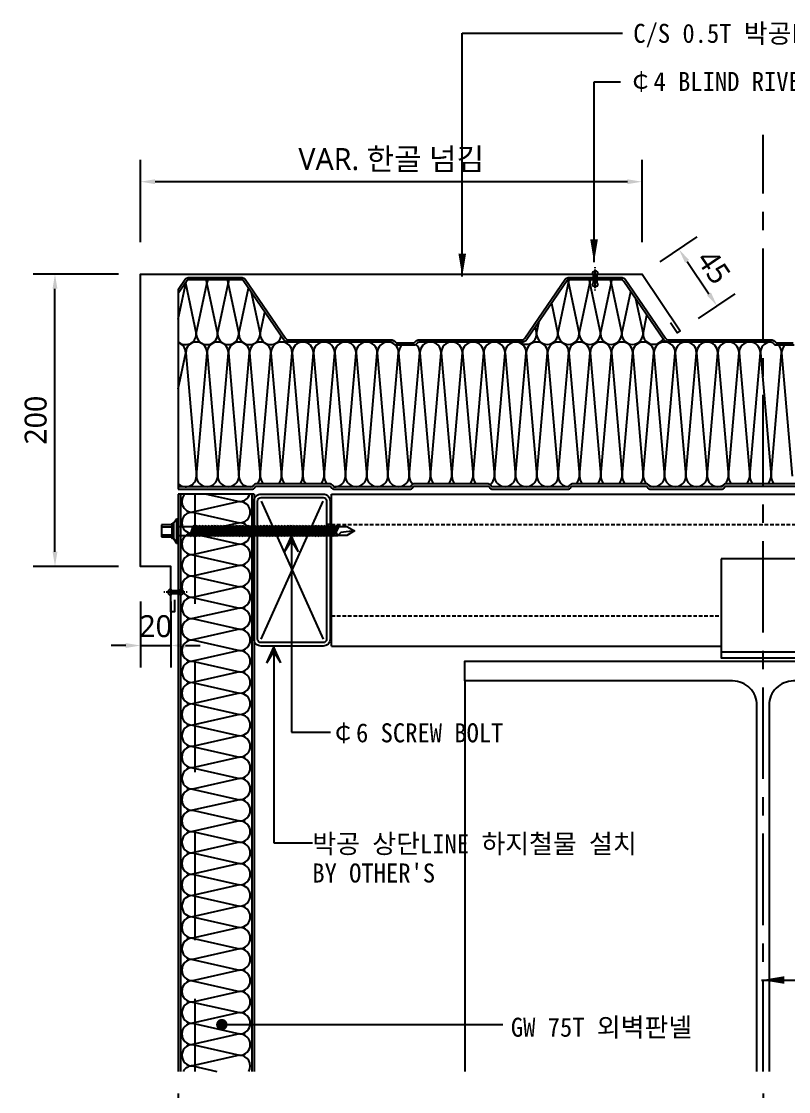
# Model space of a CAD drawing. Header units: millimetres. Extents: x 50863 to 79787, y -43062 to -37468.
# Drawn here: x 66841 to 67366, y -38974 to -38243 of the extents above; entities that cross this region are included whole.
import ezdxf

# ---------------------------------------------------------------- set-up
doc = ezdxf.new("R2010")
doc.units = ezdxf.units.MM
doc.header["$LTSCALE"] = 50
for name, pattern in [('CENTER', [2, 1.25, -0.25, 0.25, -0.25]), ('HID', [2.3, 1.5, -0.8]), ('HIDDEN', [0.375, 0.25, -0.125])]:
    doc.linetypes.add(name, pattern=pattern)
for name, color, linetype in [('150', 1, 'CENTER'), ('3', 3, 'Continuous'), ('4', 4, 'Continuous'), ('DIM', 7, 'Continuous'), ('ELE-1', 6, 'Continuous'), ('ELE-2', 7, 'Continuous'), ('HAT', 5, 'Continuous'), ('LAN', 1, 'Continuous'), ('SCREW', 7, 'Continuous'), ('STEEL', 8, 'Continuous'), ('TEXT', 3, 'Continuous'), ('지시선', 7, 'Continuous')]:
    doc.layers.add(name, color=color, linetype=linetype)
doc.styles.get("Standard").update_dxf_attribs({"font": 'txt.shx'})
doc.styles.add('나눔고딕 7', font='')
doc.styles.add('돋움체', font='')
doc.styles.get('나눔고딕 7').set_extended_font_data('NanumGothic')
doc.styles.get('돋움체').set_extended_font_data('DotumChe')
doc.dimstyles.get("Standard").update_dxf_attribs({"dimtxt": 3, "dimasz": 3, "dimexe": 1.25, "dimexo": 3, "dimgap": 1, "dimtad": 1, "dimdec": 0, "dimzin": 1, "dimdsep": 46, "dimlunit": 6, "dimtxsty": 'Standard', "dimcen": 2.5, "dimadec": 0, "dimazin": 0, "dimtfac": 1, "dimtdec": 0, "dimtix": 1, "dimtmove": 2, "dimatfit": 3, "dimfxl": 0, "dimtolj": 1, "dimtzin": 1, "dimarcsym": 0})

# ---------------------------------------------------------------- blocks, each defined once
blk = doc.blocks.new('*D147')
at = {"layer": '3', "color": 7, "linetype": 'Continuous', "lineweight": -2, "ltscale": 1000}
for p, q in [((67278.16, -38406.84), (67303.34, -38389.85)), ((67304.32, -38445.63), (67329.51, -38428.64))]:
    blk.add_line(p, q, dxfattribs=at)
at = {"layer": '3', "color": 0, "linetype": 'Continuous', "lineweight": -2, "ltscale": 1000}
blk.add_line((67296.5, -38406.53), (67311.48, -38428.74), dxfattribs=at)
at = {"layer": '3', "color": 0}
for points in [[(67297.88, -38405.6), (67295.12, -38407.46), (67290.91, -38398.24)], [(67310.1, -38429.67), (67312.86, -38427.81), (67317.07, -38437.03)]]:
    blk.add_solid(points, dxfattribs=at)
at = {"layer": 'Defpoints', "color": 0}
for p in [(67265.72, -38415.23), (67317.07, -38437.03), (67291.88, -38454.02)]:
    blk.add_point(p, dxfattribs=at)
at = {"layer": '3', "color": 3, "insert": (67314.83, -38410.32), "char_height": 15, "attachment_point": 5, "rotation": 304, "style": '나눔고딕 7'}
blk.add_mtext('\\A1;45', dxfattribs=at)
blk = doc.blocks.new('*D148')
at = {"layer": '3', "color": 7, "linetype": 'Continuous', "lineweight": -2, "ltscale": 1000}
for p, q in [((66922.61, -38393.43), (66922.61, -38337.09)), ((67265.72, -38393.43), (67265.72, -38337.09))]:
    blk.add_line(p, q, dxfattribs=at)
at = {"layer": '3', "color": 0, "linetype": 'Continuous', "lineweight": -2, "ltscale": 1000}
blk.add_line((67255.72, -38352.09), (66932.61, -38352.09), dxfattribs=at)
at = {"layer": '3', "color": 0}
for points in [[(66932.61, -38350.43), (66932.61, -38353.76), (66922.61, -38352.09)], [(67255.72, -38353.76), (67255.72, -38350.43), (67265.72, -38352.09)]]:
    blk.add_solid(points, dxfattribs=at)
at = {"layer": 'Defpoints', "color": 0}
for p in [(66922.61, -38352.09), (66922.61, -38408.43), (67265.72, -38408.43)]:
    blk.add_point(p, dxfattribs=at)
at = {"layer": '3', "color": 3, "insert": (67094.17, -38337.27), "char_height": 15, "attachment_point": 5, "style": '나눔고딕 7'}
blk.add_mtext('\\A1;VAR. 한골 넘김', dxfattribs=at)
blk = doc.blocks.new('*D149')
at = {"layer": '3', "color": 7, "linetype": 'Continuous', "lineweight": -2, "ltscale": 1000}
for p, q in [((66922.61, -38639.07), (66922.61, -38684.12)), ((66943.41, -38639.07), (66943.41, -38684.12))]:
    blk.add_line(p, q, dxfattribs=at)
at = {"layer": '3', "color": 0, "linetype": 'Continuous', "lineweight": -2, "ltscale": 1000}
for p, q in [((66912.61, -38669.12), (66902.61, -38669.12)), ((66922.61, -38669.12), (66943.41, -38669.12)), ((66953.41, -38669.12), (66963.41, -38669.12))]:
    blk.add_line(p, q, dxfattribs=at)
at = {"layer": '3', "color": 0}
for points in [[(66912.61, -38670.78), (66912.61, -38667.45), (66922.61, -38669.12)], [(66953.41, -38667.45), (66953.41, -38670.78), (66943.41, -38669.12)]]:
    blk.add_solid(points, dxfattribs=at)
at = {"layer": 'Defpoints', "color": 0}
for p in [(66922.61, -38624.07), (66943.41, -38624.07), (66943.41, -38669.12)]:
    blk.add_point(p, dxfattribs=at)
at = {"layer": '3', "color": 3, "insert": (66933.01, -38655.98), "char_height": 15, "attachment_point": 5, "style": '나눔고딕 7'}
blk.add_mtext('\\A1;20', dxfattribs=at)
blk = doc.blocks.new('A$C60F71D19')
at = {"layer": '3'}
for p, q in [((0, 2), (0.5, 2)), ((1.5, 2), (13.7, 2)), ((4.5, 4), (4.5, 3)), ((4.5, 3), (10.7, 3)), ((4.5, 1), (4.5, 0)), ((10.7, 1), (4.5, 1)), ((10.7, 3), (10.7, 4)), ((10.7, 0), (10.7, 1)), ((14.7, 2), (15.2, 2))]:
    blk.add_line(p, q, dxfattribs=at)
for centre, start, end in [((4.5, 2), 90, 270), ((10.7, 2), 270, 90)]:
    blk.add_arc(centre, 2, start, end, dxfattribs=at)
blk = doc.blocks.new('S7')
at = {"layer": 'SCREW'}
for p, q in [((-127.68, 27.29), (-125.68, 30.29)), ((-125.68, 30.29), (-125.68, 14.29)), ((-125.68, 30.29), (-124.68, 30.29)), ((-124.68, 30.29), (-124.68, 14.29)), ((-128.68, 26.29), (-135.68, 26.29)), ((-135.68, 26.29), (-135.68, 18.29)), ((-128.68, 24.79), (-135.68, 24.79)), ((-124.68, 25.29), (-114.99, 25.29)), ((-114.99, 25.29), (-117.02, 19.29)), ((-114.21, 26.04), (-116.67, 18.74)), ((-113.93, 25.29), (-115.96, 19.29)), ((-112.99, 25.29), (-115.02, 19.29)), ((-114.99, 25.29), (-114.21, 26.04)), ((-112.21, 26.04), (-114.67, 18.74)), ((-114.21, 26.04), (-113.93, 25.29)), ((-111.93, 25.29), (-113.96, 19.29)), ((-113.93, 25.29), (-112.99, 25.29)), ((-110.99, 25.29), (-113.02, 19.29)), ((-112.99, 25.29), (-112.21, 26.04)), ((-110.21, 26.04), (-112.67, 18.74)), ((-112.21, 26.04), (-111.93, 25.29)), ((-109.93, 25.29), (-111.96, 19.29)), ((-111.93, 25.29), (-110.99, 25.29)), ((-108.99, 25.29), (-111.02, 19.29)), ((-110.99, 25.29), (-110.21, 26.04)), ((-108.21, 26.04), (-110.67, 18.74)), ((-110.21, 26.04), (-109.93, 25.29)), ((-107.93, 25.29), (-109.96, 19.29)), ((-109.93, 25.29), (-108.99, 25.29)), ((-106.99, 25.29), (-109.02, 19.29)), ((-108.99, 25.29), (-108.21, 26.04)), ((-106.21, 26.04), (-108.67, 18.74)), ((-108.21, 26.04), (-107.93, 25.29)), ((-105.93, 25.29), (-107.96, 19.29)), ((-107.93, 25.29), (-106.99, 25.29)), ((-104.99, 25.29), (-107.02, 19.29)), ((-106.99, 25.29), (-106.21, 26.04)), ((-104.21, 26.04), (-106.67, 18.74)), ((-106.21, 26.04), (-105.93, 25.29)), ((-103.93, 25.29), (-105.96, 19.29)), ((-105.93, 25.29), (-104.99, 25.29)), ((-102.99, 25.29), (-105.02, 19.29)), ((-104.99, 25.29), (-104.21, 26.04)), ((-102.21, 26.04), (-104.67, 18.74)), ((-104.21, 26.04), (-103.93, 25.29)), ((-101.93, 25.29), (-103.96, 19.29)), ((-103.93, 25.29), (-102.99, 25.29)), ((-100.99, 25.29), (-103.02, 19.29)), ((-102.99, 25.29), (-102.21, 26.04)), ((-100.21, 26.04), (-102.67, 18.74)), ((-102.21, 26.04), (-101.93, 25.29)), ((-99.93, 25.29), (-101.96, 19.29)), ((-101.93, 25.29), (-100.99, 25.29)), ((-98.99, 25.29), (-101.02, 19.29)), ((-100.99, 25.29), (-100.21, 26.04)), ((-98.21, 26.04), (-100.67, 18.74)), ((-100.21, 26.04), (-99.93, 25.29)), ((-97.93, 25.29), (-99.96, 19.29)), ((-99.93, 25.29), (-98.99, 25.29)), ((-96.99, 25.29), (-99.02, 19.29)), ((-98.99, 25.29), (-98.21, 26.04)), ((-96.21, 26.04), (-98.67, 18.74)), ((-98.21, 26.04), (-97.93, 25.29)), ((-95.93, 25.29), (-97.96, 19.29)), ((-97.93, 25.29), (-96.99, 25.29)), ((-94.99, 25.29), (-97.02, 19.29)), ((-96.99, 25.29), (-96.21, 26.04)), ((-94.21, 26.04), (-96.67, 18.74)), ((-96.21, 26.04), (-95.93, 25.29)), ((-93.93, 25.29), (-95.96, 19.29)), ((-95.93, 25.29), (-94.99, 25.29)), ((-92.99, 25.29), (-95.02, 19.29)), ((-94.99, 25.29), (-94.21, 26.04)), ((-92.21, 26.04), (-94.67, 18.74)), ((-94.21, 26.04), (-93.93, 25.29)), ((-91.93, 25.29), (-93.96, 19.29)), ((-93.93, 25.29), (-92.99, 25.29)), ((-90.99, 25.29), (-93.02, 19.29)), ((-92.99, 25.29), (-92.21, 26.04)), ((-90.21, 26.04), (-92.67, 18.74)), ((-92.21, 26.04), (-91.93, 25.29)), ((-89.93, 25.29), (-91.96, 19.29)), ((-91.93, 25.29), (-90.99, 25.29)), ((-88.99, 25.29), (-91.02, 19.29)), ((-90.99, 25.29), (-90.21, 26.04)), ((-88.21, 26.04), (-90.67, 18.74)), ((-90.21, 26.04), (-89.93, 25.29)), ((-87.93, 25.29), (-89.96, 19.29)), ((-89.93, 25.29), (-88.99, 25.29)), ((-86.99, 25.29), (-89.02, 19.29)), ((-88.99, 25.29), (-88.21, 26.04)), ((-86.21, 26.04), (-88.67, 18.74)), ((-88.21, 26.04), (-87.93, 25.29)), ((-85.93, 25.29), (-87.96, 19.29)), ((-87.93, 25.29), (-86.99, 25.29)), ((-84.99, 25.29), (-87.02, 19.29)), ((-86.99, 25.29), (-86.21, 26.04)), ((-84.21, 26.04), (-86.67, 18.74)), ((-86.21, 26.04), (-85.93, 25.29)), ((-83.93, 25.29), (-85.96, 19.29)), ((-85.93, 25.29), (-84.99, 25.29)), ((-82.99, 25.29), (-85.02, 19.29)), ((-84.99, 25.29), (-84.21, 26.04)), ((-82.21, 26.04), (-84.67, 18.74)), ((-84.21, 26.04), (-83.93, 25.29)), ((-81.93, 25.29), (-83.96, 19.29)), ((-83.93, 25.29), (-82.99, 25.29)), ((-80.99, 25.29), (-83.02, 19.29)), ((-82.99, 25.29), (-82.21, 26.04)), ((-80.21, 26.04), (-82.67, 18.74)), ((-82.21, 26.04), (-81.93, 25.29)), ((-79.93, 25.29), (-81.96, 19.29)), ((-81.93, 25.29), (-80.99, 25.29)), ((-78.99, 25.29), (-81.02, 19.29)), ((-80.99, 25.29), (-80.21, 26.04)), ((-78.21, 26.04), (-80.67, 18.74)), ((-80.21, 26.04), (-79.93, 25.29)), ((-77.93, 25.29), (-79.96, 19.29)), ((-79.93, 25.29), (-78.99, 25.29)), ((-76.99, 25.29), (-79.02, 19.29)), ((-78.99, 25.29), (-78.21, 26.04)), ((-76.21, 26.04), (-78.67, 18.74)), ((-78.21, 26.04), (-77.93, 25.29)), ((-75.93, 25.29), (-77.96, 19.29)), ((-77.93, 25.29), (-76.99, 25.29)), ((-74.99, 25.29), (-77.02, 19.29)), ((-76.99, 25.29), (-76.21, 26.04)), ((-74.21, 26.04), (-76.67, 18.74)), ((-76.21, 26.04), (-75.93, 25.29)), ((-73.93, 25.29), (-75.96, 19.29)), ((-75.93, 25.29), (-74.99, 25.29)), ((-72.99, 25.29), (-75.02, 19.29)), ((-74.99, 25.29), (-74.21, 26.04)), ((-72.21, 26.04), (-74.67, 18.74)), ((-74.21, 26.04), (-73.93, 25.29)), ((-71.93, 25.29), (-73.96, 19.29)), ((-73.93, 25.29), (-72.99, 25.29)), ((-70.99, 25.29), (-73.02, 19.29)), ((-72.99, 25.29), (-72.21, 26.04)), ((-70.21, 26.04), (-72.67, 18.74)), ((-72.21, 26.04), (-71.93, 25.29)), ((-69.93, 25.29), (-71.96, 19.29)), ((-71.93, 25.29), (-70.99, 25.29)), ((-68.99, 25.29), (-71.02, 19.29)), ((-70.99, 25.29), (-70.21, 26.04)), ((-68.21, 26.04), (-70.67, 18.74)), ((-70.21, 26.04), (-69.93, 25.29)), ((-67.93, 25.29), (-69.96, 19.29)), ((-69.93, 25.29), (-68.99, 25.29)), ((-66.99, 25.29), (-69.02, 19.29)), ((-68.99, 25.29), (-68.21, 26.04)), ((-66.21, 26.04), (-68.67, 18.74)), ((-68.21, 26.04), (-67.93, 25.29)), ((-65.93, 25.29), (-67.96, 19.29)), ((-67.93, 25.29), (-66.99, 25.29)), ((-64.99, 25.29), (-67.02, 19.29)), ((-66.99, 25.29), (-66.21, 26.04)), ((-64.21, 26.04), (-66.67, 18.74)), ((-66.21, 26.04), (-65.93, 25.29)), ((-63.93, 25.29), (-65.96, 19.29)), ((-65.93, 25.29), (-64.99, 25.29)), ((-62.99, 25.29), (-65.02, 19.29)), ((-64.99, 25.29), (-64.21, 26.04)), ((-62.21, 26.04), (-64.67, 18.74)), ((-64.21, 26.04), (-63.93, 25.29)), ((-61.93, 25.29), (-63.96, 19.29)), ((-63.93, 25.29), (-62.99, 25.29)), ((-60.99, 25.29), (-63.02, 19.29)), ((-62.99, 25.29), (-62.21, 26.04)), ((-60.21, 26.04), (-62.67, 18.74)), ((-62.21, 26.04), (-61.93, 25.29)), ((-59.93, 25.29), (-61.96, 19.29)), ((-61.93, 25.29), (-60.99, 25.29)), ((-58.99, 25.29), (-61.02, 19.29)), ((-60.99, 25.29), (-60.21, 26.04)), ((-58.21, 26.04), (-60.67, 18.74)), ((-60.21, 26.04), (-59.93, 25.29)), ((-57.93, 25.29), (-59.96, 19.29)), ((-59.93, 25.29), (-58.99, 25.29)), ((-56.99, 25.29), (-59.02, 19.29)), ((-58.99, 25.29), (-58.21, 26.04)), ((-56.21, 26.04), (-58.67, 18.74)), ((-58.21, 26.04), (-57.93, 25.29)), ((-55.93, 25.29), (-57.96, 19.29)), ((-57.93, 25.29), (-56.99, 25.29)), ((-54.99, 25.29), (-57.02, 19.29)), ((-56.99, 25.29), (-56.21, 26.04)), ((-54.21, 26.04), (-56.67, 18.74)), ((-56.21, 26.04), (-55.93, 25.29)), ((-53.93, 25.29), (-55.96, 19.29)), ((-55.93, 25.29), (-54.99, 25.29)), ((-52.99, 25.29), (-55.02, 19.29)), ((-54.99, 25.29), (-54.21, 26.04)), ((-52.21, 26.04), (-54.67, 18.74)), ((-54.21, 26.04), (-53.93, 25.29)), ((-51.93, 25.29), (-53.96, 19.29)), ((-53.93, 25.29), (-52.99, 25.29)), ((-50.99, 25.29), (-53.02, 19.29)), ((-52.99, 25.29), (-52.21, 26.04)), ((-50.21, 26.04), (-52.67, 18.74)), ((-52.21, 26.04), (-51.93, 25.29)), ((-49.93, 25.29), (-51.96, 19.29)), ((-51.93, 25.29), (-50.99, 25.29)), ((-48.99, 25.29), (-51.02, 19.29)), ((-50.99, 25.29), (-50.21, 26.04)), ((-48.21, 26.04), (-50.67, 18.74)), ((-50.21, 26.04), (-49.93, 25.29)), ((-47.93, 25.29), (-49.96, 19.29)), ((-49.93, 25.29), (-48.99, 25.29)), ((-46.99, 25.29), (-49.02, 19.29)), ((-48.99, 25.29), (-48.21, 26.04)), ((-46.21, 26.04), (-48.67, 18.74)), ((-48.21, 26.04), (-47.93, 25.29)), ((-45.93, 25.29), (-47.96, 19.29)), ((-47.93, 25.29), (-46.99, 25.29)), ((-44.99, 25.29), (-47.02, 19.29)), ((-46.99, 25.29), (-46.21, 26.04)), ((-44.21, 26.04), (-46.67, 18.74)), ((-46.21, 26.04), (-45.93, 25.29)), ((-43.93, 25.29), (-45.96, 19.29)), ((-45.93, 25.29), (-44.99, 25.29)), ((-42.99, 25.29), (-45.02, 19.29)), ((-44.99, 25.29), (-44.21, 26.04)), ((-42.21, 26.04), (-44.67, 18.74)), ((-44.21, 26.04), (-43.93, 25.29)), ((-41.93, 25.29), (-43.96, 19.29)), ((-43.93, 25.29), (-42.99, 25.29)), ((-40.99, 25.29), (-43.02, 19.29)), ((-42.99, 25.29), (-42.21, 26.04)), ((-40.21, 26.04), (-42.67, 18.74)), ((-42.21, 26.04), (-41.93, 25.29)), ((-39.93, 25.29), (-41.96, 19.29)), ((-41.93, 25.29), (-40.99, 25.29)), ((-38.99, 25.29), (-41.02, 19.29)), ((-40.99, 25.29), (-40.21, 26.04)), ((-38.21, 26.04), (-40.67, 18.74)), ((-40.21, 26.04), (-39.93, 25.29)), ((-37.93, 25.29), (-39.96, 19.29)), ((-39.93, 25.29), (-38.99, 25.29)), ((-36.99, 25.29), (-39.02, 19.29)), ((-38.99, 25.29), (-38.21, 26.04)), ((-36.21, 26.04), (-38.67, 18.74)), ((-38.21, 26.04), (-37.93, 25.29)), ((-35.93, 25.29), (-37.96, 19.29)), ((-37.93, 25.29), (-36.99, 25.29)), ((-34.99, 25.29), (-37.02, 19.29)), ((-36.99, 25.29), (-36.21, 26.04)), ((-34.21, 26.04), (-36.67, 18.74)), ((-36.21, 26.04), (-35.93, 25.29)), ((-33.93, 25.29), (-35.96, 19.29)), ((-35.93, 25.29), (-34.99, 25.29)), ((-32.99, 25.29), (-35.02, 19.29)), ((-34.99, 25.29), (-34.21, 26.04)), ((-32.21, 26.04), (-34.67, 18.74)), ((-34.21, 26.04), (-33.93, 25.29)), ((-31.93, 25.29), (-33.96, 19.29)), ((-33.93, 25.29), (-32.99, 25.29)), ((-30.99, 25.29), (-33.02, 19.29)), ((-32.99, 25.29), (-32.21, 26.04)), ((-30.21, 26.04), (-32.67, 18.74)), ((-32.21, 26.04), (-31.93, 25.29)), ((-29.93, 25.29), (-31.96, 19.29)), ((-31.93, 25.29), (-30.99, 25.29)), ((-28.99, 25.29), (-31.02, 19.29)), ((-30.99, 25.29), (-30.21, 26.04)), ((-28.21, 26.04), (-30.67, 18.74)), ((-30.21, 26.04), (-29.93, 25.29)), ((-27.93, 25.29), (-29.96, 19.29)), ((-29.93, 25.29), (-28.99, 25.29)), ((-26.99, 25.29), (-29.02, 19.29)), ((-28.99, 25.29), (-28.21, 26.04)), ((-26.21, 26.04), (-28.67, 18.74)), ((-28.21, 26.04), (-27.93, 25.29)), ((-25.93, 25.29), (-27.96, 19.29)), ((-27.93, 25.29), (-26.99, 25.29)), ((-24.99, 25.29), (-27.02, 19.29)), ((-26.99, 25.29), (-26.21, 26.04)), ((-24.21, 26.04), (-26.67, 18.74)), ((-26.21, 26.04), (-25.93, 25.29)), ((-23.93, 25.29), (-25.96, 19.29)), ((-25.93, 25.29), (-24.99, 25.29)), ((-22.99, 25.29), (-25.02, 19.29)), ((-24.99, 25.29), (-24.21, 26.04)), ((-22.21, 26.04), (-24.67, 18.74)), ((-24.21, 26.04), (-23.93, 25.29)), ((-21.93, 25.29), (-23.96, 19.29)), ((-23.93, 25.29), (-22.99, 25.29)), ((-20.99, 25.29), (-23.02, 19.29)), ((-22.99, 25.29), (-22.21, 26.04)), ((-20.21, 26.04), (-22.67, 18.74)), ((-22.21, 26.04), (-21.93, 25.29)), ((-19.93, 25.29), (-21.96, 19.29)), ((-21.93, 25.29), (-20.99, 25.29)), ((-20.99, 25.29), (-20.21, 26.04)), ((-20.21, 26.04), (-19.93, 25.29)), ((-19.93, 25.29), (-18.68, 25.29)), ((-135.68, 19.79), (-128.68, 19.79)), ((-135.68, 18.29), (-128.68, 18.29)), ((-127.68, 17.29), (-125.68, 14.29)), ((-125.68, 14.29), (-124.68, 14.29)), ((-124.68, 19.29), (-117.02, 19.29)), ((-117.02, 19.29), (-116.67, 18.74)), ((-116.67, 18.74), (-115.96, 19.29)), ((-115.96, 19.29), (-115.02, 19.29)), ((-115.02, 19.29), (-114.67, 18.74)), ((-114.67, 18.74), (-113.96, 19.29)), ((-113.96, 19.29), (-113.02, 19.29)), ((-113.02, 19.29), (-112.67, 18.74)), ((-112.67, 18.74), (-111.96, 19.29)), ((-111.96, 19.29), (-111.02, 19.29)), ((-111.02, 19.29), (-110.67, 18.74)), ((-110.67, 18.74), (-109.96, 19.29)), ((-109.96, 19.29), (-109.02, 19.29)), ((-109.02, 19.29), (-108.67, 18.74)), ((-108.67, 18.74), (-107.96, 19.29)), ((-107.96, 19.29), (-107.02, 19.29)), ((-107.02, 19.29), (-106.67, 18.74)), ((-106.67, 18.74), (-105.96, 19.29)), ((-105.96, 19.29), (-105.02, 19.29)), ((-105.02, 19.29), (-104.67, 18.74)), ((-104.67, 18.74), (-103.96, 19.29)), ((-103.96, 19.29), (-103.02, 19.29)), ((-103.02, 19.29), (-102.67, 18.74)), ((-102.67, 18.74), (-101.96, 19.29)), ((-101.96, 19.29), (-101.02, 19.29)), ((-101.02, 19.29), (-100.67, 18.74)), ((-100.67, 18.74), (-99.96, 19.29)), ((-99.96, 19.29), (-99.02, 19.29)), ((-99.02, 19.29), (-98.67, 18.74)), ((-98.67, 18.74), (-97.96, 19.29)), ((-97.96, 19.29), (-97.02, 19.29)), ((-97.02, 19.29), (-96.67, 18.74)), ((-96.67, 18.74), (-95.96, 19.29)), ((-95.96, 19.29), (-95.02, 19.29)), ((-95.02, 19.29), (-94.67, 18.74)), ((-94.67, 18.74), (-93.96, 19.29)), ((-93.96, 19.29), (-93.02, 19.29)), ((-93.02, 19.29), (-92.67, 18.74)), ((-92.67, 18.74), (-91.96, 19.29)), ((-91.96, 19.29), (-91.02, 19.29)), ((-91.02, 19.29), (-90.67, 18.74)), ((-90.67, 18.74), (-89.96, 19.29)), ((-89.96, 19.29), (-89.02, 19.29)), ((-89.02, 19.29), (-88.67, 18.74)), ((-88.67, 18.74), (-87.96, 19.29)), ((-87.96, 19.29), (-87.02, 19.29)), ((-87.02, 19.29), (-86.67, 18.74)), ((-86.67, 18.74), (-85.96, 19.29)), ((-85.96, 19.29), (-85.02, 19.29)), ((-85.02, 19.29), (-84.67, 18.74)), ((-84.67, 18.74), (-83.96, 19.29)), ((-83.96, 19.29), (-83.02, 19.29)), ((-83.02, 19.29), (-82.67, 18.74)), ((-82.67, 18.74), (-81.96, 19.29)), ((-81.96, 19.29), (-81.02, 19.29)), ((-81.02, 19.29), (-80.67, 18.74)), ((-80.67, 18.74), (-79.96, 19.29)), ((-79.96, 19.29), (-79.02, 19.29)), ((-79.02, 19.29), (-78.67, 18.74)), ((-78.67, 18.74), (-77.96, 19.29)), ((-77.96, 19.29), (-77.02, 19.29)), ((-77.02, 19.29), (-76.67, 18.74)), ((-76.67, 18.74), (-75.96, 19.29)), ((-75.96, 19.29), (-75.02, 19.29)), ((-75.02, 19.29), (-74.67, 18.74)), ((-74.67, 18.74), (-73.96, 19.29)), ((-73.96, 19.29), (-73.02, 19.29)), ((-73.02, 19.29), (-72.67, 18.74)), ((-72.67, 18.74), (-71.96, 19.29)), ((-71.96, 19.29), (-71.02, 19.29)), ((-71.02, 19.29), (-70.67, 18.74)), ((-70.67, 18.74), (-69.96, 19.29)), ((-69.96, 19.29), (-69.02, 19.29)), ((-69.02, 19.29), (-68.67, 18.74)), ((-68.67, 18.74), (-67.96, 19.29)), ((-67.96, 19.29), (-67.02, 19.29)), ((-67.02, 19.29), (-66.67, 18.74)), ((-66.67, 18.74), (-65.96, 19.29)), ((-65.96, 19.29), (-65.02, 19.29)), ((-65.02, 19.29), (-64.67, 18.74)), ((-64.67, 18.74), (-63.96, 19.29)), ((-63.96, 19.29), (-63.02, 19.29)), ((-63.02, 19.29), (-62.67, 18.74)), ((-62.67, 18.74), (-61.96, 19.29)), ((-61.96, 19.29), (-61.02, 19.29)), ((-61.02, 19.29), (-60.67, 18.74)), ((-60.67, 18.74), (-59.96, 19.29)), ((-59.96, 19.29), (-59.02, 19.29)), ((-59.02, 19.29), (-58.67, 18.74)), ((-58.67, 18.74), (-57.96, 19.29)), ((-57.96, 19.29), (-57.02, 19.29)), ((-57.02, 19.29), (-56.67, 18.74)), ((-56.67, 18.74), (-55.96, 19.29)), ((-55.96, 19.29), (-55.02, 19.29)), ((-55.02, 19.29), (-54.67, 18.74)), ((-54.67, 18.74), (-53.96, 19.29)), ((-53.96, 19.29), (-53.02, 19.29)), ((-53.02, 19.29), (-52.67, 18.74)), ((-52.67, 18.74), (-51.96, 19.29)), ((-51.96, 19.29), (-51.02, 19.29)), ((-51.02, 19.29), (-50.67, 18.74)), ((-50.67, 18.74), (-49.96, 19.29)), ((-49.96, 19.29), (-49.02, 19.29)), ((-49.02, 19.29), (-48.67, 18.74)), ((-48.67, 18.74), (-47.96, 19.29)), ((-47.96, 19.29), (-47.02, 19.29)), ((-47.02, 19.29), (-46.67, 18.74)), ((-46.67, 18.74), (-45.96, 19.29)), ((-45.96, 19.29), (-45.02, 19.29)), ((-45.02, 19.29), (-44.67, 18.74)), ((-44.67, 18.74), (-43.96, 19.29)), ((-43.96, 19.29), (-43.02, 19.29)), ((-43.02, 19.29), (-42.67, 18.74)), ((-42.67, 18.74), (-41.96, 19.29)), ((-41.96, 19.29), (-41.02, 19.29)), ((-41.02, 19.29), (-40.67, 18.74)), ((-40.67, 18.74), (-39.96, 19.29)), ((-39.96, 19.29), (-39.02, 19.29)), ((-39.02, 19.29), (-38.67, 18.74)), ((-38.67, 18.74), (-37.96, 19.29)), ((-37.96, 19.29), (-37.02, 19.29)), ((-37.02, 19.29), (-36.67, 18.74)), ((-36.67, 18.74), (-35.96, 19.29)), ((-35.96, 19.29), (-35.02, 19.29)), ((-35.02, 19.29), (-34.67, 18.74)), ((-34.67, 18.74), (-33.96, 19.29)), ((-33.96, 19.29), (-33.02, 19.29)), ((-33.02, 19.29), (-32.67, 18.74)), ((-32.67, 18.74), (-31.96, 19.29)), ((-31.96, 19.29), (-31.02, 19.29)), ((-31.02, 19.29), (-30.67, 18.74)), ((-30.67, 18.74), (-29.96, 19.29)), ((-29.96, 19.29), (-29.02, 19.29)), ((-29.02, 19.29), (-28.67, 18.74)), ((-28.67, 18.74), (-27.96, 19.29)), ((-27.96, 19.29), (-27.02, 19.29)), ((-27.02, 19.29), (-26.67, 18.74)), ((-26.67, 18.74), (-25.96, 19.29)), ((-25.96, 19.29), (-25.02, 19.29)), ((-25.02, 19.29), (-24.67, 18.74)), ((-24.67, 18.74), (-23.96, 19.29)), ((-23.96, 19.29), (-23.02, 19.29)), ((-23.02, 19.29), (-22.67, 18.74)), ((-22.67, 18.74), (-21.96, 19.29)), ((-21.96, 19.29), (-19.68, 19.29))]:
    blk.add_line(p, q, dxfattribs=at)
blk.add_lwpolyline([(-128.68, 27.29), (-127.68, 27.29), (-127.68, 17.29), (-128.68, 17.29)], close=True, dxfattribs=at)
for points in [[(-8.68, 22.29), (-17.68, 21.29), (-19.68, 19.29), (-20.68, 21.29), (-18.68, 25.29)], [(-18.68, 25.29), (-13.68, 25.29), (-8.68, 22.29), (-13.68, 19.29), (-19.68, 19.29)]]:
    blk.add_lwpolyline(points, dxfattribs=at)
at = {"layer": 'SCREW', "color": 7}
blk.add_solid([(-125.68, 30.29), (-125.68, 14.29), (-124.68, 30.29), (-124.68, 14.29)], dxfattribs=at)
blk = doc.blocks.new('*D150')
at = {"layer": '3', "color": 7, "linetype": 'Continuous', "lineweight": -2, "ltscale": 1000}
for p, q in [((66907.61, -38415.23), (66849.16, -38415.23)), ((66907.61, -38614.99), (66849.16, -38614.99))]:
    blk.add_line(p, q, dxfattribs=at)
at = {"layer": '3', "color": 0, "linetype": 'Continuous', "lineweight": -2, "ltscale": 1000}
blk.add_line((66864.16, -38604.99), (66864.16, -38425.23), dxfattribs=at)
at = {"layer": '3', "color": 0}
for points in [[(66865.83, -38425.23), (66862.5, -38425.23), (66864.16, -38415.23)], [(66862.5, -38604.99), (66865.83, -38604.99), (66864.16, -38614.99)]]:
    blk.add_solid(points, dxfattribs=at)
at = {"layer": 'Defpoints', "color": 0}
for p in [(66864.16, -38415.23), (66922.61, -38415.23), (66922.61, -38614.99)]:
    blk.add_point(p, dxfattribs=at)
at = {"layer": '3', "color": 3, "insert": (66851.03, -38515.11), "char_height": 15, "attachment_point": 5, "rotation": 90, "style": '나눔고딕 7'}
blk.add_mtext('\\A1;200', dxfattribs=at)
blk = doc.blocks.new('*D151')
at = {"layer": '3', "color": 7, "linetype": 'Continuous', "lineweight": -2, "ltscale": 1000}
for p, q in [((66948.39, -38975.2), (66948.39, -39176.05)), ((67348.47, -38975.2), (67348.47, -39176.05))]:
    blk.add_line(p, q, dxfattribs=at)
at = {"layer": '3', "color": 0, "linetype": 'Continuous', "lineweight": -2, "ltscale": 1000}
blk.add_line((66958.39, -39161.05), (67338.47, -39161.05), dxfattribs=at)
at = {"layer": '3', "color": 0}
for points in [[(66958.39, -39159.38), (66958.39, -39162.71), (66948.39, -39161.05)], [(67338.47, -39162.71), (67338.47, -39159.38), (67348.47, -39161.05)]]:
    blk.add_solid(points, dxfattribs=at)
at = {"layer": 'Defpoints', "color": 0}
for p in [(66948.39, -38960.2), (67348.47, -38960.2), (67348.47, -39161.05)]:
    blk.add_point(p, dxfattribs=at)
at = {"layer": '3', "color": 3, "insert": (67148.43, -39147.93), "char_height": 15, "attachment_point": 5, "style": '나눔고딕 7'}
blk.add_mtext('\\A1;400', dxfattribs=at)

msp = doc.modelspace()

# ---------------------------------------------------------------- linework, layer by layer
at = {"layer": '150'}
msp.add_line((67348.47, -38960.2), (67348.47, -38320.07), dxfattribs=at)
at = {"layer": '3'}
for p, q in [((66948.39, -38425.76), (66948.39, -38562.16)), ((66948.39, -38565.56), (66948.39, -38960.2)), ((67000.38, -38565.56), (66948.39, -38565.56)), ((66949.95, -38565.56), (66949.95, -38960.2)), ((66998.82, -38565.56), (66998.82, -38960.2)), ((67000.38, -38565.56), (67000.38, -38960.2))]:
    msp.add_line(p, q, dxfattribs=at)
at = {"layer": '3', "linetype": 'HID'}
msp.add_line((66959.83, -38565.56), (66959.83, -38960.2), dxfattribs=at)
at = {"layer": '3'}
for points in [[(66948.39, -38425.76), (66953.18, -38418.75, -0.247798), (66955.33, -38417.62), (66992.09, -38417.62, -0.247798), (66994.24, -38418.75), (67021.8, -38459.11, 0.247798), (67023.95, -38460.25), (67094.71, -38460.25, -0.198912), (67095.81, -38460.7), (67096.98, -38461.87, 0.198912), (67098.08, -38462.33), (67109.27, -38462.33, 0.198912), (67110.37, -38461.87), (67111.53, -38460.7, -0.198912), (67112.64, -38460.25), (67183.4, -38460.25, 0.247798), (67185.55, -38459.11), (67213.11, -38418.75, -0.247798), (67215.26, -38417.62), (67252.02, -38417.62, -0.247798), (67254.17, -38418.75), (67281.73, -38459.11, 0.247798), (67283.88, -38460.25), (67354.64, -38460.25, -0.198912), (67355.74, -38460.7), (67356.91, -38461.87, 0.198912), (67358.01, -38462.33), (67369.2, -38462.33, 0.198912)], [(67369.84, -38463.89), (67357.37, -38463.89, -0.198912), (67356.26, -38463.43), (67355.1, -38462.26, 0.198912), (67354, -38461.81), (67283.88, -38461.81, -0.247798), (67280.44, -38459.99), (67253.34, -38420.31, 0.247798), (67251.2, -38419.18), (67215.26, -38419.18, 0.247798), (67214.4, -38419.63), (67186.83, -38459.99, -0.247798), (67183.4, -38461.81), (67113.28, -38461.81, 0.198912), (67112.18, -38462.26), (67111.01, -38463.43, -0.198912), (67109.91, -38463.89), (67097.44, -38463.89, -0.198912), (67096.33, -38463.43), (67095.17, -38462.26, 0.198912), (67094.06, -38461.81), (67023.95, -38461.81, -0.247798), (67020.51, -38459.99), (66992.95, -38419.63, 0.247798), (66992.09, -38419.18), (66955.33, -38419.18, 0.247798), (66954.47, -38419.63), (66948.39, -38428.52, -0.247798)], [(67107.32, -38560.6), (67054.82, -38560.6), (67054.19, -38559.76, 0.236068), (67051.7, -38558.52), (67002.31, -38558.52, 0.236068), (66999.81, -38559.76), (66999.19, -38560.6), (66948.39, -38560.6)], [(66948.39, -38562.16), (66999.19, -38562.16, 0.236068), (67000.44, -38561.53), (67001.06, -38560.7, -0.236068), (67002.31, -38560.08), (67051.7, -38560.08, -0.236068), (67052.94, -38560.7), (67053.57, -38561.53, 0.236068), (67054.82, -38562.16), (67107.32, -38562.16, 0.236068), (67108.57, -38561.53), (67109.19, -38560.7, -0.236068), (67110.44, -38560.08), (67159.83, -38560.08, -0.236068), (67161.08, -38560.7), (67161.7, -38561.53, 0.236068), (67162.95, -38562.16), (67215.45, -38562.16, 0.236068), (67216.7, -38561.53), (67217.32, -38560.7, -0.236068), (67218.57, -38560.08), (67267.96, -38560.08, -0.236068), (67269.21, -38560.7), (67269.83, -38561.53, 0.236068), (67271.08, -38562.16), (67320.45, -38562.16, 0.236068), (67321.7, -38561.53), (67322.32, -38560.7, -0.236068), (67323.57, -38560.08), (67372.96, -38560.08, -0.236068)], [(67372.96, -38558.52), (67323.57, -38558.52, 0.236068), (67321.07, -38559.76), (67320.45, -38560.6), (67271.08, -38560.6), (67270.45, -38559.76, 0.236068), (67267.96, -38558.52), (67218.57, -38558.52, 0.236068), (67216.08, -38559.76), (67215.61, -38560.39, -0.236068), (67215.19, -38560.6), (67162.95, -38560.6), (67162.32, -38559.76, 0.236068), (67159.83, -38558.52), (67110.44, -38558.52, 0.236068), (67107.95, -38559.76), (67107.32, -38560.6), (67107.95, -38559.76)]]:
    msp.add_lwpolyline(points, format="xyb", dxfattribs=at)
at = {"layer": '4'}
msp.add_lwpolyline([(66946, -38637.87), (66946, -38646.18), (66943.41, -38646.18), (66943.41, -38614.99), (66922.61, -38614.99), (66922.61, -38415.23), (67265.72, -38415.23), (67291.88, -38454.02), (67289.73, -38455.47), (67285.08, -38448.58)], dxfattribs=at)
at = {"layer": 'DIM'}
for p, q in [((67142.74, -38416.85), (67142.74, -38250.52)), ((67142.74, -38250.52), (67252.3, -38250.52)), ((67232.89, -38407.15), (67232.89, -38283.79)), ((67232.89, -38283.79), (67250.92, -38283.79)), ((67347.44, -38897.75), (67566.71, -38897.75)), ((66978.3, -38928.25), (67170.6, -38928.25))]:
    msp.add_line(p, q, dxfattribs=at)
at = {"layer": 'DIM', "flags": 128}
for points in [[(67232.89, -38407.15, 0, 5.2, 0), (67232.89, -38391.55, 0, 0, 0)], [(67142.74, -38416.85, 0, 5.2, 0), (67142.74, -38401.25, 0, 0, 0)], [(67347.44, -38897.75, 0, 5.2, 0), (67363.04, -38897.75, 0, 0, 0)]]:
    msp.add_lwpolyline(points, format="xyseb", dxfattribs=at)
at = {"layer": 'DIM', "const_width": 3.9, "flags": 128}
msp.add_lwpolyline([(66976.35, -38928.25, 1), (66980.24, -38928.25, 1)], format="xyb", close=True, dxfattribs=at)
at = {"layer": 'ELE-2'}
for p, q in [((67052.37, -38586.35), (67049.98, -38586.35)), ((67052.37, -38586.35), (67049.98, -38586.35)), ((67319.82, -38673.36), (67403, -38673.36)), ((67319.82, -38673.36), (67319.82, -38677.52)), ((67319.82, -38677.52), (67403, -38677.52))]:
    msp.add_line(p, q, dxfattribs=at)
for points in [[(67052.37, -38586.35), (67052.37, -38664.75, -0.414214), (67047.58, -38669.53), (67005.16, -38669.53, -0.414214), (67000.38, -38664.75), (67000.38, -38570.34, -0.414214), (67005.16, -38565.56), (67047.58, -38565.56, -0.414214), (67052.37, -38570.34), (67052.37, -38586.35)], [(67049.98, -38586.35), (67049.98, -38664.75, -0.414214), (67047.58, -38667.14), (67005.16, -38667.14, -0.414214), (67002.77, -38664.75), (67002.77, -38570.34, -0.414214), (67005.16, -38567.95), (67047.58, -38567.95, -0.414214), (67049.98, -38570.34), (67049.98, -38586.35)], [(67344.32, -38960.2), (67344.32, -38709.96, 0.414214), (67327.68, -38693.33), (67144.5, -38693.33), (67144.5, -38679.81), (67552.45, -38679.81), (67552.45, -38693.33), (67369.27, -38693.33, 0.414214), (67352.63, -38709.96), (67352.63, -38960.2)]]:
    msp.add_lwpolyline(points, format="xyb", dxfattribs=at)
at = {"layer": 'HAT'}
for p, q in [((66948.39, -38446.09), (66953.8, -38420.61)), ((66953.39, -38421.21), (66960.81, -38456.18)), ((66960.81, -38456.18), (66968.09, -38421.87)), ((66968.09, -38421.87), (66975.37, -38456.18)), ((66975.37, -38456.18), (66982.64, -38421.87)), ((66982.64, -38421.87), (66989.92, -38456.18)), ((67208.17, -38455.97), (67215.98, -38419.18)), ((67214.94, -38419.23), (67222.73, -38455.97)), ((67222.73, -38455.97), (67230.01, -38421.66)), ((67230.01, -38421.66), (67237.29, -38455.97)), ((67237.29, -38455.97), (67244.57, -38421.66)), ((67244.57, -38421.66), (67251.84, -38455.97)), ((66989.92, -38456.18), (66996.55, -38424.91)), ((66998.43, -38427.65), (67004.48, -38456.18)), ((67251.84, -38455.97), (67257.97, -38427.08)), ((67203.77, -38435.2), (67208.17, -38455.97)), ((67261.31, -38431.97), (67266.4, -38455.97)), ((67004.48, -38456.18), (67007.66, -38441.17)), ((67266.4, -38455.97), (67269.08, -38443.35)), ((67192.66, -38451.46), (67193.62, -38455.97)), ((67193.62, -38455.97), (67195.44, -38447.4)), ((66948.39, -38493.76), (66953.64, -38469.01)), ((66953.64, -38469.01), (66960.92, -38553.32)), ((66960.92, -38553.32), (66968.2, -38469.01)), ((66968.2, -38469.01), (66975.48, -38553.32)), ((66975.48, -38553.32), (66982.76, -38469.01)), ((66982.76, -38469.01), (66990.03, -38553.32)), ((66990.03, -38553.32), (66997.31, -38469.01)), ((66997.31, -38469.01), (67004.59, -38553.32)), ((67004.59, -38553.32), (67011.87, -38469.01)), ((67011.87, -38469.01), (67019.15, -38553.32)), ((67019.15, -38553.32), (67026.42, -38469.01)), ((67026.42, -38469.01), (67033.7, -38553.32)), ((67033.7, -38553.32), (67040.98, -38469.01)), ((67040.98, -38469.01), (67048.26, -38553.32)), ((67048.26, -38553.32), (67055.54, -38469.01)), ((67055.54, -38469.01), (67062.81, -38553.32)), ((67062.81, -38553.32), (67070.09, -38469.01)), ((67070.09, -38469.01), (67077.37, -38553.32)), ((67077.37, -38553.32), (67084.65, -38469.01)), ((67084.65, -38469.01), (67091.93, -38553.32)), ((67091.93, -38553.32), (67099.21, -38469.01)), ((67099.21, -38469.01), (67106.48, -38553.32)), ((67106.48, -38553.32), (67113.76, -38469.01)), ((67113.76, -38469.01), (67121.04, -38553.32)), ((67121.04, -38553.32), (67128.32, -38469.01)), ((67128.32, -38469.01), (67135.6, -38553.32)), ((67135.6, -38553.32), (67142.87, -38469.01)), ((67142.87, -38469.01), (67150.15, -38553.32)), ((67150.15, -38553.32), (67157.43, -38469.01)), ((67157.43, -38469.01), (67164.71, -38553.32)), ((67164.71, -38553.32), (67171.99, -38469.01)), ((67171.99, -38469.01), (67179.26, -38553.32)), ((67179.26, -38553.32), (67186.54, -38469.01)), ((67186.54, -38469.01), (67193.82, -38553.32)), ((67193.82, -38553.32), (67201.1, -38469.01)), ((67201.1, -38469.01), (67208.38, -38553.32)), ((67208.38, -38553.32), (67215.65, -38469.01)), ((67215.65, -38469.01), (67222.93, -38553.32)), ((67222.93, -38553.32), (67230.21, -38469.01)), ((67230.21, -38469.01), (67237.49, -38553.32)), ((67237.49, -38553.32), (67244.77, -38469.01)), ((67244.77, -38469.01), (67252.05, -38553.32)), ((67252.05, -38553.32), (67259.32, -38469.01)), ((67259.32, -38469.01), (67266.6, -38553.32)), ((67266.6, -38553.32), (67273.88, -38469.01)), ((67273.88, -38469.01), (67281.16, -38553.32)), ((67281.16, -38553.32), (67288.44, -38469.01)), ((67288.44, -38469.01), (67295.71, -38553.32)), ((67295.71, -38553.32), (67302.99, -38469.01)), ((67302.99, -38469.01), (67310.27, -38553.32)), ((67310.27, -38553.32), (67317.55, -38469.01)), ((67317.55, -38469.01), (67324.83, -38553.32)), ((67324.83, -38553.32), (67332.1, -38469.01)), ((67332.1, -38469.01), (67339.38, -38553.32)), ((67339.38, -38553.32), (67346.66, -38469.01)), ((67346.66, -38469.01), (67353.94, -38553.32)), ((67353.94, -38553.32), (67361.22, -38469.01)), ((67361.22, -38469.01), (67368.5, -38553.32))]:
    msp.add_line(p, q, dxfattribs=at)
for points in [[(66953.06, -38565.56, 0.667434), (66958.21, -38577.97), (66990.44, -38585.25, 1), (66990.44, -38570.7), (66958.21, -38577.97)], [(66967.7, -38565.56), (66990.44, -38570.7, 0.329176), (66997.4, -38565.56)], [(66958.21, -38577.97, 1), (66958.21, -38592.53), (66990.44, -38599.81, 1), (66990.44, -38585.25), (66958.21, -38592.53)], [(66958.21, -38592.53, 1), (66958.21, -38607.09), (66990.44, -38614.36, 1), (66990.44, -38599.81), (66958.21, -38607.09)], [(66958.21, -38607.09, 1), (66958.21, -38621.64), (66990.44, -38628.92, 1), (66990.44, -38614.36), (66958.21, -38621.64)], [(66958.21, -38621.64, 1), (66958.21, -38636.2), (66990.44, -38643.48, 1), (66990.44, -38628.92), (66958.21, -38636.2)], [(66958.21, -38636.2, 1), (66958.21, -38650.75), (66990.44, -38658.03, 1), (66990.44, -38643.48), (66958.21, -38650.75)], [(66958.21, -38650.75, 1), (66958.21, -38665.31), (66990.44, -38672.59, 1), (66990.44, -38658.03), (66958.21, -38665.31)], [(66958.21, -38665.31, 1), (66958.21, -38679.87), (66990.44, -38687.15, 1), (66990.44, -38672.59), (66958.21, -38679.87)], [(66958.21, -38679.87, 1), (66958.21, -38694.42), (66990.44, -38701.7, 1), (66990.44, -38687.15), (66958.21, -38694.42)], [(66958.21, -38694.42, 1), (66958.21, -38708.98), (66990.44, -38716.26, 1), (66990.44, -38701.7), (66958.21, -38708.98)], [(66958.21, -38708.98, 1), (66958.21, -38723.54), (66990.44, -38730.81, 1), (66990.44, -38716.26), (66958.21, -38723.54)], [(66958.21, -38723.54, 1), (66958.21, -38738.09), (66990.44, -38745.37, 1), (66990.44, -38730.81), (66958.21, -38738.09)], [(66958.21, -38738.09, 1), (66958.21, -38752.65), (66990.44, -38759.93, 1), (66990.44, -38745.37), (66958.21, -38752.65)], [(66958.21, -38752.65, 1), (66958.21, -38767.2), (66990.44, -38774.48, 1), (66990.44, -38759.93), (66958.21, -38767.2)], [(66958.21, -38767.2, 1), (66958.21, -38781.76), (66990.44, -38789.04, 1), (66990.44, -38774.48), (66958.21, -38781.76)], [(66958.21, -38781.76, 1), (66958.21, -38796.32), (66990.44, -38803.59, 1), (66990.44, -38789.04), (66958.21, -38796.32)], [(66958.21, -38796.32, 1), (66958.21, -38810.87), (66990.44, -38818.15, 1), (66990.44, -38803.59), (66958.21, -38810.87)], [(66958.21, -38810.87, 1), (66958.21, -38825.43), (66990.44, -38832.71, 1), (66990.44, -38818.15), (66958.21, -38825.43)], [(66958.21, -38825.43, 1), (66958.21, -38839.99), (66990.44, -38847.26, 1), (66990.44, -38832.71), (66958.21, -38839.99)], [(66958.21, -38839.99, 1), (66958.21, -38854.54), (66990.44, -38861.82, 1), (66990.44, -38847.26), (66958.21, -38854.54)], [(66958.21, -38839.99, 1), (66958.21, -38854.54), (66990.44, -38861.82, 1), (66990.44, -38847.26), (66958.21, -38854.54)], [(66958.21, -38854.54, 1), (66958.21, -38869.1), (66990.44, -38876.38, 1), (66990.44, -38861.82), (66958.21, -38869.1)], [(66958.21, -38854.54, 1), (66958.21, -38869.1), (66990.44, -38876.38, 1), (66990.44, -38861.82), (66958.21, -38869.1)], [(66958.21, -38869.1, 1), (66958.21, -38883.65), (66990.44, -38890.93, 1), (66990.44, -38876.38), (66958.21, -38883.65)], [(66958.21, -38869.1, 0.571183), (66951.84, -38879.9)], [(66958.21, -38883.65, 1), (66958.21, -38898.21), (66990.44, -38905.49, 1), (66990.44, -38890.93), (66958.21, -38898.21)], [(66958.21, -38883.65, 1), (66958.21, -38898.21), (66990.44, -38905.49, 1), (66990.44, -38890.93), (66958.21, -38898.21)], [(66958.21, -38898.21, 1), (66958.21, -38912.77), (66990.44, -38920.04, 1), (66990.44, -38905.49), (66958.21, -38912.77)], [(66958.21, -38898.21, 1), (66958.21, -38912.77), (66990.44, -38920.04, 1), (66990.44, -38905.49), (66958.21, -38912.77)], [(66958.21, -38912.77, 1), (66958.21, -38927.32), (66990.44, -38934.6, 1), (66990.44, -38920.04), (66958.21, -38927.32)], [(66958.21, -38912.77, 1), (66958.21, -38927.32), (66990.44, -38934.6, 1), (66990.44, -38920.04), (66958.21, -38927.32)], [(66958.21, -38927.32, 1), (66958.21, -38941.88), (66990.44, -38949.16, 1), (66990.44, -38934.6), (66958.21, -38941.88)], [(66958.21, -38927.32, 1), (66958.21, -38941.88), (66990.44, -38949.16, 1), (66990.44, -38934.6), (66958.21, -38941.88)], [(66958.21, -38941.88, 1), (66958.21, -38956.43), (66974.89, -38960.2)], [(66996.67, -38960.2, 0.584124), (66990.44, -38949.16), (66958.21, -38956.43)], [(66958.21, -38956.43, 0.273323), (66951.84, -38960.2, 0.273323)]]:
    msp.add_lwpolyline(points, format="xyb", dxfattribs=at)
for centre, start, end in [((66960.81, -38421.87), 0, 21.72083), ((66975.37, -38421.87), 158.27917, 180), ((66975.37, -38421.87), 0, 21.72083), ((66989.92, -38421.87), 158.27917, 180), ((67222.73, -38421.66), 0, 19.91853), ((67237.29, -38421.66), 160.08147, 180), ((67237.29, -38421.66), 0, 19.91853), ((67251.84, -38421.66), 160.08147, 180), ((66953.53, -38456.18), 225.11034, 0), ((66968.09, -38456.18), 180, 0), ((66982.64, -38456.18), 180, 0), ((66997.2, -38456.18), 180, 0), ((67011.76, -38456.18), 180, 348.62092), ((67186.34, -38455.97), 233.33816, 0), ((67200.9, -38455.97), 180, 0), ((67215.45, -38455.97), 180, 0), ((67230.01, -38455.97), 180, 0), ((67244.57, -38455.97), 180, 0), ((67259.12, -38455.97), 180, 0), ((67273.68, -38455.97), 180, 331.45701), ((66946.37, -38469.01), 0, 73.81058), ((66960.92, -38469.01), 0, 180), ((66975.48, -38469.01), 0, 180), ((66990.03, -38469.01), 0, 180), ((67004.59, -38469.01), 0, 180), ((67019.15, -38469.01), 0, 180), ((67033.7, -38469.01), 0, 180), ((67048.26, -38469.01), 0, 180), ((67062.81, -38469.01), 0, 180), ((67077.37, -38469.01), 0, 180), ((67091.93, -38469.01), 0, 180), ((67106.48, -38469.01), 135.19851, 180), ((67106.48, -38469.01), 0, 50.87834), ((67121.04, -38469.01), 0, 180), ((67135.6, -38469.01), 0, 180), ((67150.15, -38469.01), 0, 180), ((67164.71, -38469.01), 0, 180), ((67179.26, -38469.01), 0, 180), ((67193.82, -38469.01), 0, 180), ((67208.38, -38469.01), 0, 180), ((67222.93, -38469.01), 0, 180), ((67237.49, -38469.01), 0, 180), ((67252.05, -38469.01), 0, 180), ((67266.6, -38469.01), 0, 180), ((67281.16, -38469.01), 0, 180), ((67295.71, -38469.01), 0, 180), ((67310.27, -38469.01), 0, 180), ((67324.83, -38469.01), 0, 180), ((67339.38, -38469.01), 0, 180), ((67353.94, -38469.01), 97.95919, 180), ((67353.94, -38469.01), 0, 44.80149), ((67368.5, -38469.01), 135.19851, 180), ((66953.64, -38553.32), 223.8475, 0), ((66968.2, -38553.32), 180, 0), ((66982.76, -38553.32), 180, 0), ((66997.31, -38553.32), 180, 286.87306), ((66997.31, -38553.32), 314.41531, 0), ((67011.87, -38553.32), 180, 225.58469), ((67011.87, -38553.32), 314.41531, 0), ((67026.42, -38553.32), 180, 225.58469), ((67026.42, -38553.32), 314.41531, 0), ((67040.98, -38553.32), 180, 225.58469), ((67040.98, -38553.32), 314.41531, 0), ((67055.54, -38553.32), 180, 225.58469), ((67055.54, -38553.32), 264.07762, 0), ((67070.09, -38553.32), 180, 0), ((67084.65, -38553.32), 180, 0), ((67099.21, -38553.32), 180, 0), ((67113.76, -38553.32), 180, 229.49229), ((67113.76, -38553.32), 314.41531, 0), ((67128.32, -38553.32), 180, 225.58469), ((67128.32, -38553.32), 314.41531, 0), ((67142.87, -38553.32), 180, 225.58469), ((67142.87, -38553.32), 314.41531, 0), ((67157.43, -38553.32), 180, 225.58469), ((67157.43, -38553.32), 306.3823, 0), ((67171.99, -38553.32), 180, 0), ((67186.54, -38553.32), 180, 0), ((67201.1, -38553.32), 180, 0), ((67215.65, -38553.32), 180, 267.12698), ((67215.65, -38553.32), 314.41531, 0), ((67230.21, -38553.32), 180, 225.58469), ((67230.21, -38553.32), 314.41531, 0), ((67244.77, -38553.32), 180, 225.58469), ((67244.77, -38553.32), 314.41531, 0), ((67259.32, -38553.32), 180, 225.58469), ((67259.32, -38553.32), 314.41531, 0), ((67273.88, -38553.32), 180, 0), ((67288.44, -38553.32), 180, 0), ((67302.99, -38553.32), 180, 0), ((67317.55, -38553.32), 180, 0), ((67332.1, -38553.32), 180, 225.58469), ((67332.1, -38553.32), 314.41531, 0), ((67346.66, -38553.32), 180, 225.58469), ((67346.66, -38553.32), 314.41531, 0), ((67361.22, -38553.32), 180, 225.58469)]:
    msp.add_arc(centre, 7.28, start, end, dxfattribs=at)
at = {"layer": 'LAN'}
for p, q in [((67005.16, -38664.75), (67047.58, -38570.34)), ((67005.16, -38570.34), (67047.58, -38664.75))]:
    msp.add_line(p, q, dxfattribs=at)
at = {"layer": 'STEEL'}
for p, q in [((67053.31, -38565.56), (67622.02, -38565.56)), ((67053.31, -38669.53), (67053.31, -38565.56)), ((67053.31, -38669.53), (67319.82, -38669.53)), ((67144.5, -38693.33), (67144.5, -38960.2))]:
    msp.add_line(p, q, dxfattribs=at)
at = {"layer": 'STEEL', "linetype": 'HIDDEN', "ltscale": 0.2}
for p, q in [((67053.31, -38586.35), (67622.02, -38586.35)), ((67053.31, -38648.74), (67319.82, -38648.74))]:
    msp.add_line(p, q, dxfattribs=at)
at = {"layer": 'STEEL'}
msp.add_lwpolyline([(67319.82, -38609.94), (67319.82, -38677.52), (67403, -38677.52), (67403, -38609.94)], close=True, dxfattribs=at)
at = {"layer": '지시선'}
for p, q in [((67021.18, -38605.11), (67025.99, -38594.41)), ((67021.18, -38605.11), (67025.99, -38597.32)), ((67025.99, -38594.41), (67025.99, -38728.26)), ((67030.79, -38605.11), (67025.99, -38594.41)), ((67030.79, -38605.11), (67025.99, -38597.32)), ((67008.99, -38680.91), (67013.8, -38670.21)), ((67008.99, -38680.91), (67013.8, -38673.12)), ((67013.8, -38670.21), (67013.8, -38804.06)), ((67018.6, -38680.91), (67013.8, -38670.21)), ((67018.6, -38680.91), (67013.8, -38673.12)), ((67025.99, -38728.26), (67052.6, -38728.26)), ((67013.8, -38804.06), (67040.41, -38804.06))]:
    msp.add_line(p, q, dxfattribs=at)
for points in [[(67025.99, -38594.41), (67021.18, -38605.11), (67025.99, -38597.32), (67025.99, -38594.41)], [(67025.99, -38597.32), (67025.99, -38594.41), (67030.79, -38605.11), (67025.99, -38597.32)], [(67013.8, -38670.21), (67008.99, -38680.91), (67013.8, -38673.12), (67013.8, -38670.21)], [(67013.8, -38673.12), (67013.8, -38670.21), (67018.6, -38680.91), (67013.8, -38673.12)]]:
    msp.add_solid(points, dxfattribs=at)

# ---------------------------------------------------------------- block references
at = {"layer": '4', "xscale": 1.039728224877343, "yscale": 1.039728224877343, "zscale": 1.039728224877343}
for p, rotation in [((67235.75, -38426.36), 90), ((66954.53, -38630.57), 180)]:
    msp.add_blockref('A$C60F71D19', p, dxfattribs=dict(at, rotation=rotation))
at = {"layer": 'ELE-1', "xscale": 1.039728224877343, "yscale": 1.039728224877343, "zscale": 1.039728224877343}
msp.add_blockref('S7', (67078.02, -38613.95), dxfattribs=at)

# ---------------------------------------------------------------- texts
at = {"layer": 'TEXT', "style": '돋움체'}
for s, height, p in [('C/S 0.5T 박공FLASHING', 12.9966, (67259.73, -38257.19)), ('￠4 BLIND RIVET', 12.9966, (67255.84, -38290.08)), ('￠6 SCREW BOLT', 12.9966, (67052.37, -38735.28)), ('박공 상단LINE 하지철물 설치', 12.9966, (67040.18, -38811.09)), ("BY OTHER'S", 12.997, (67040.18, -38831.09)), ('GW 75T 외벽판넬', 12.9966, (67175.99, -38936.5))]:
    msp.add_text(s, height=height, dxfattribs=at).set_placement(p)

# ---------------------------------------------------------------- dimensions: what is measured, and where the dimension line sits
at = {"layer": '3', "ltscale": 1000}
for p1, p2, distance, text, picture, middle in [((67265.72, -38408.43), (66922.61, -38408.43), -56.34, 'VAR. 한골 넘김', '*D148', (67094.17, -38337.27)), ((67265.72, -38415.23), (67291.88, -38454.02), 30.38, '45', '*D147', (67314.83, -38410.32)), ((66922.61, -38624.07), (66943.41, -38624.07), -45.05, '20', '*D149', (66933.01, -38655.98))]:
    dim = msp.add_aligned_dim(p1=p1, p2=p2, distance=distance, text=text, dimstyle='Standard', override={"dimscale": 5, "dimtxt": 3, "dimasz": 2, "dimexe": 3, "dimexo": 3, "dimgap": 1, "dimdec": 0, "dimlunit": 6, "dimtxsty": '나눔고딕 7', "dimcen": 9, "dimdle": 1012.5, "dimclre": 7, "dimclrt": 3, "dimtdec": 0, "dimtix": 1, "dimtofl": 1, "dimfxl": 3}, dxfattribs=at)
    dim.commit()
    dim.dimension.update_dxf_attribs({"geometry": picture, "text_midpoint": middle})
dim = msp.add_linear_dim(base=(66864.16, -38415.23), p1=(66922.61, -38614.99), p2=(66922.61, -38415.23), angle=90, dimstyle='Standard', override={"dimscale": 5, "dimtxt": 3, "dimasz": 2, "dimexe": 3, "dimexo": 3, "dimgap": 1, "dimdec": 0, "dimlunit": 6, "dimtxsty": '나눔고딕 7', "dimcen": 9, "dimdle": 1012.5, "dimclre": 7, "dimclrt": 3, "dimtdec": 0, "dimtix": 1, "dimtofl": 1, "dimfxl": 3}, dxfattribs=at)
dim.commit()
dim.dimension.update_dxf_attribs({"geometry": '*D150', "text_midpoint": (66851.03, -38515.11)})
dim = msp.add_linear_dim(base=(67348.47, -39161.05), p1=(66948.39, -38960.2), p2=(67348.47, -38960.2), dimstyle='Standard', override={"dimscale": 5, "dimtxt": 3, "dimasz": 2, "dimexe": 3, "dimexo": 3, "dimgap": 1, "dimdec": 0, "dimlunit": 6, "dimtxsty": '나눔고딕 7', "dimcen": 9, "dimdle": 1012.5, "dimclre": 7, "dimclrt": 3, "dimtdec": 0, "dimtix": 1, "dimtofl": 1, "dimfxl": 3}, dxfattribs=at)
dim.commit()
dim.dimension.update_dxf_attribs({"geometry": '*D151', "text_midpoint": (67148.43, -39147.93)})

doc.saveas('drawing.dxf')
